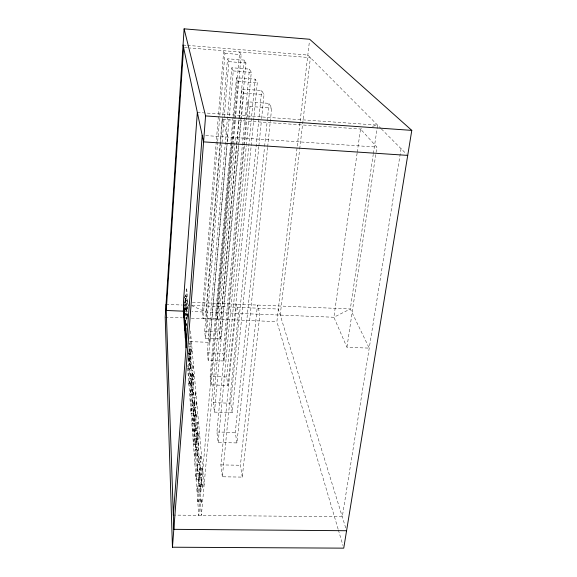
<?xml version="1.0" encoding="UTF-8"?>
<svg xmlns="http://www.w3.org/2000/svg" width="577" height="577" viewBox="0 0 577 577"><rect width="100%" height="100%" fill="white"/><g stroke="black" fill="none" stroke-linecap="round" stroke-linejoin="round"><path stroke-width="0.43" stroke-dasharray="2.88 2.16" d="M188.996 342.796L188.967 344.015M185.542 315.648L185.491 313.563L185.361 314.342M185.78 308.702C185.787 305.846 185.491 311.587 185.765 308.969M187.864 308.897L187.842 306.849L185.996 306.748L185.808 311.263L185.996 306.748M188.405 351.314L188.239 353.492M186.039 315.698L186.248 313.902L186.068 318.331M187.597 308.673L187.806 306.82M184.633 306.149L185.469 294.818L187.46 318.396M185.376 306.769L186.71 288.875L184.957 288.796M185.931 315.482L186.537 307.44M186.176 326.265L186.371 323.647M186.631 320.163L187.092 314.054M188.217 375.8L190.179 350.636M188.859 384.253L190.864 358.735M190.208 402.09L192.307 375.843M190.922 411.509L193.071 384.881M192.437 431.445L194.687 404.03M233.086 145.065L217.579 318.821L203.061 318.244L217.608 142.223M217.68 141.322L219.765 116.179M219.837 115.277L224.958 53.315L223.739 50.718L202.289 311.948L203.061 318.244M193.237 442.004L195.545 414.178M190.129 341.634L209.927 342.349L205.967 312.049L220.003 144.466M220.082 143.565L222.109 119.374L360.524 129.024L363.084 128.44M238.409 145.404L220.71 338.901L205.499 338.338L204.662 331.429L227.533 58.775L244.295 60.095L245.946 62.994L238.489 144.51M205.499 338.338L228.889 61.652L227.533 58.775M194.939 464.435L197.363 435.75M186.775 323.654L186.602 324.909L186.515 323.906M195.841 476.357L198.337 447.233M244.374 145.844L224.157 360.993L208.189 360.459L207.266 352.843L231.759 67.733L249.437 69.103L251.283 72.334L246.906 118.949M208.189 360.459L227.057 142.649M227.136 141.754L229.076 119.345M229.386 115.761L233.274 70.942L231.759 67.733M209.927 342.349L227.727 137.066L222.109 119.374M197.774 501.781L200.399 471.726M210.136 376.478L236.483 77.751L255.193 79.172L257.27 82.799L227.965 385.422L211.168 384.917L210.136 376.478L226.653 376.997L227.965 385.422M231.42 145.108L216.599 312.525L217.579 318.821M231.5 144.214L233.721 119.143M233.8 118.249L239.664 51.995L241.157 54.606L235.481 118.191M232.3 137.369L198.798 515.348L187.539 366.878M211.168 384.917L238.178 81.357L236.483 77.751M233.166 144.171L235.402 119.093M235.344 137.578L201.38 515.376L188.268 351.53M220.71 338.901L219.635 331.999L236.563 145.346M236.642 144.452L238.921 119.324M239.001 118.422L244.295 60.095M258.821 146.558L232.199 412.569L214.471 412.115L213.331 402.717L239.037 119.504M239.116 118.602L241.799 89.031L261.669 90.51L264.014 94.614L261.417 120.586M214.471 412.115L238.878 145.981M239.203 142.396L241.258 119.994M241.337 119.1L243.725 93.113L241.799 89.031M224.157 360.993L222.967 353.384L249.437 69.103M267.598 147.438L236.938 442.934L218.171 442.537L216.894 432L243.71 145.786M243.797 144.892L247.829 101.826L269.019 103.362L271.688 108.043L267.692 146.544M244.46 144.95L246.819 119.843M218.171 442.537L246.285 145.909M246.372 145.015L248.752 119.922M248.838 119.028L250.029 106.478L247.829 101.826M226.653 376.997L255.193 79.172M222.34 476.782L220.89 464.896L236.498 304.18L238.416 313.369L222.34 476.782L242.268 477.107L259.866 314.241L257.486 305.067L240.421 465.25L242.268 477.107M232.199 412.569L230.742 403.193L261.669 90.51M258.907 145.664L261.323 121.48M236.938 442.934L235.301 432.418L264.511 147.301M264.605 146.399L267.18 121.3M267.266 120.398L269.019 103.362M338.122 529.131L276.881 321.627L309.46 41.01M280.213 315.121L299.607 149.739M299.715 148.844L310.404 57.657L189.826 48.006M357.113 153.114L333.881 317.256L346.936 347.311L369.23 348.119L350.311 308.976L373.24 154.441M357.242 152.22L360.524 129.024L376.86 147.077L346.936 347.311M373.369 153.547L377.589 125.13L204.518 112.919M401.065 148.707L342.291 516.819L174.211 515.095M194.557 414.726C192.776 417.467 197.622 418.924 196.923 415.714C196.519 412.944 193.432 415.166 194.492 417.38M195.632 431.207C197.399 428.56 192.66 426.944 193.295 430.117C193.562 432.938 196.764 430.803 195.711 428.545M197.933 422.342L197.709 428.257L195.387 428.199L195.286 425.105L195.61 422.285L197.933 422.342L197.709 428.257M194.759 436.414L194.925 430.572L197.233 430.622L197.348 433.738L197.074 436.464L194.694 436.472L194.925 430.572M194.932 455.83C195.408 454.214 195.314 444.175 194.745 453.414C195.747 462.581 201.142 447.774 195.105 449.851M189.364 354.365C189.725 353.146 189.811 344.519 189.263 352.273C189.977 360.098 194.68 347.715 189.566 349.381M200.897 456.147L200.731 462.444L200.897 456.147L198.365 456.147L198.07 459.003L198.192 462.437L200.659 462.48M196.88 473.414L196.707 479.689L199.224 479.703L199.519 476.898L199.39 473.428L196.945 473.385L196.707 479.689M199.274 474.828L199.382 468.401L199.209 474.857L201.799 474.871L202.109 471.964L201.972 468.409L199.447 468.365M197.853 485.942L197.68 492.376L200.255 492.397L200.58 488.705L200.428 485.964L197.925 485.928L197.745 492.361M184.849 296.448C183.551 298.093 186.494 299.889 186.602 297.703C187.056 295.359 183.883 296.427 184.755 298.475M200.298 484.312C198.272 487.284 203.659 489.282 202.989 485.654C202.808 482.365 198.964 484.73 200.248 487.399M185.469 300.415C183.681 303.502 187.15 308.039 187.309 302.514C186.782 297.076 184.633 302.29 185.289 304.858M186.609 296.52L186.508 298.554M187.287 300.509L187.071 304.93M186.746 307.216C185.116 317.783 189.242 305.651 184.972 307.144M187.294 313.636C185.635 324.418 189.819 312.02 185.491 313.563M199 499.466C197.038 501.932 201.481 504.615 201.618 501.298C202.275 497.424 197.68 499.43 198.906 502.545M201.532 499.48L201.467 502.581M190.864 341.728C189.191 352.835 193.158 341.317 189.559 341.678M190.302 349.006C188.629 360.07 192.588 348.609 188.996 348.962M188.967 356.752C186.962 360.026 190.821 365.371 191.037 359.262C190.756 352.41 188.044 358.786 188.773 361.765M188.434 356.189C190.417 355.396 190.194 362.046 188.239 361.108M190.965 356.817L190.763 361.837M189.537 361.152L189.732 356.24M193.908 401.931L193.713 407.593L195.942 407.658L196.259 404.729L196.137 401.989L193.908 401.931L193.713 407.593M188.398 364.08C186.407 367.325 190.237 372.684 190.46 366.604C190.201 359.767 187.475 366.092 188.203 369.085M196.137 401.989L195.942 407.658M190.388 364.145L190.186 369.15M190.9 365.623L190.691 370.852L192.761 370.917L193.05 368.263L192.97 365.688L190.9 365.623L190.691 370.852M192.97 365.688L192.761 370.917M190.302 373.211L190.093 378.425L192.155 378.49L192.444 375.865L192.365 373.276L190.302 373.211L190.093 378.425M191.614 374.199L191.398 379.529L193.511 379.594L193.807 376.911L193.721 374.264L191.614 374.199L191.398 379.529M192.365 373.276L192.155 378.49M189.703 380.748L189.494 385.955L191.557 386.013L191.838 383.416L191.759 380.813L189.703 380.748L189.494 385.955M196.858 414.733L196.764 417.431M193.721 374.264L193.511 379.594M191.001 381.902L190.792 387.217L192.891 387.275L193.187 384.628L193.1 381.96L191.001 381.902L190.792 387.217M191.759 380.813L191.557 386.013M193.1 381.96L192.891 387.275M190.388 389.54L190.179 394.848L192.278 394.906L192.567 392.281L192.487 389.605L190.388 389.54L190.179 394.848M192.487 389.605L192.278 394.906M193.122 392.331L192.906 397.885L195.091 397.942L195.408 395.209L195.307 392.396L193.122 392.331L192.906 397.885M195.307 392.396L195.091 397.942M192.48 400.258L192.264 405.797L194.442 405.855L194.752 403.143L194.658 400.315L192.48 400.258L192.264 405.797M194.658 400.315L194.442 405.855M191.845 408.127L191.629 413.644L193.8 413.702L194.11 411.026L194.016 408.177L191.845 408.127L191.629 413.644M194.016 408.177L193.8 413.702M193.266 409.973L193.043 415.62L195.264 415.678L195.581 412.944L195.488 410.031L193.266 409.973L193.043 415.62M195.488 410.031L195.264 415.678M192.61 417.95L192.393 423.59L194.608 423.641L194.925 420.943L194.824 418.008L192.61 417.95L192.393 423.59M194.824 418.008L194.608 423.641M195.387 428.199L195.61 422.285M193.345 431.178L193.475 428.552M197.233 430.622L197.009 436.522M196.512 433.089L196.281 439.14L198.719 439.14L199 436.342L198.877 433.147L196.512 433.089L196.281 439.14M198.877 433.147L198.654 439.191M194.24 438.794L194.009 444.679L196.375 444.679L196.649 441.975L196.541 438.837L194.24 438.794L194.009 444.679M196.541 438.837L196.317 444.723M195.805 441.506L195.574 447.536L197.998 447.536L198.279 444.773L198.163 441.556L195.805 441.506L195.574 447.536M198.163 441.556L197.933 447.586M197.449 449.894L197.226 455.917M198.192 462.437L198.43 456.104M197.68 464.781L197.442 471.099L199.974 471.113L200.269 468.272L200.14 464.824L197.68 464.781L197.442 471.099M200.14 464.824L199.902 471.142M201.972 468.409L201.734 474.9M191.564 349.446L191.319 354.451M199.39 473.428L199.159 479.725M198.683 477.186L198.438 483.656L201.027 483.67L201.33 480.8L201.193 477.222L198.683 477.186L198.438 483.656M201.193 477.222L200.955 483.692M202.909 484.341L202.794 487.442M200.428 485.964L200.183 492.412M372.468 126.298L377.589 125.13M220.89 464.896L240.421 465.25M216.894 432L235.301 432.418M213.331 402.717L230.742 403.193M188.701 346.589L190.67 346.662M207.266 352.843L222.967 353.384M188.145 353.867L190.1 353.932M204.662 331.429L219.635 331.999M165.21 317.191L182.318 317.869M185.917 318.014L187.72 318.086M191.326 318.23L276.881 321.627M185.902 318.093L187.107 318.143M183.45 301.951L187.943 302.139M192.437 302.326L350.311 308.976L333.881 317.256L191.946 311.522M166.046 304.36L182.217 305.031M183.118 305.067L188.506 305.291M192.098 305.442L278.345 309.034L346.323 529.917M185.044 311.241L187.633 311.349M205.722 135.588L376.86 147.077M197.341 112.414L203.616 112.861M250.029 106.478L271.688 108.043M243.725 93.113L264.014 94.614M238.178 81.357L257.27 82.799M233.274 70.942L251.283 72.334M228.889 61.652L245.946 62.994M183.06 45.035L186.652 45.323M187.547 45.395L307.829 55.067L380.762 128.318M184.474 47.574L188.939 47.934M224.958 53.315L241.157 54.606M184.251 302.312L188.275 304.115M191.492 305.558L205.967 312.049M381.397 128.952L406.511 154.174M338.382 529.996L342.976 545.553M186.71 288.875L188.217 305.882M190.446 330.938L204.121 484.853L201.51 484.817L189.53 342.947M186.046 323.776L186.191 325.565M189.004 350.268C189.148 352.684 189.227 346.351 189.004 350.268M189.948 338.122C190.1 340.48 190.165 334.155 189.948 338.122"/><path stroke-width="0.87" d="M186.126 335.583L185.859 338.634L186.082 334.018M186.667 343.394L186.414 345.868L186.674 341.389M184.121 28.85L165.21 317.191L172.451 547.212L343.741 548.15L411.79 130.38L309.661 39.258L184.121 28.85L205.578 115.919L172.451 547.212M183.58 47.502L166.263 310.476L183.313 311.176L186.097 347.844M197.341 112.414L183.45 301.951L186.53 341.505M183.313 311.176L183.774 304.908M183.796 317.473L184.373 309.633M184.791 330.679L185.527 320.848M185.318 337.595L186.039 328.003M173.331 515.088L202.202 135.35M184.943 320.451L184.799 324.837L185.044 320.56M346.575 530.732L173.821 529.325L166.046 304.36M407.723 155.386L203.587 141.877L183.06 45.035M205.578 115.919L411.79 130.38M183.89 309.056C184.005 311.075 184.085 305.464 183.89 309.056M184.229 316.773C184.402 322.615 184.77 307.534 184.229 316.773"/></g></svg>
